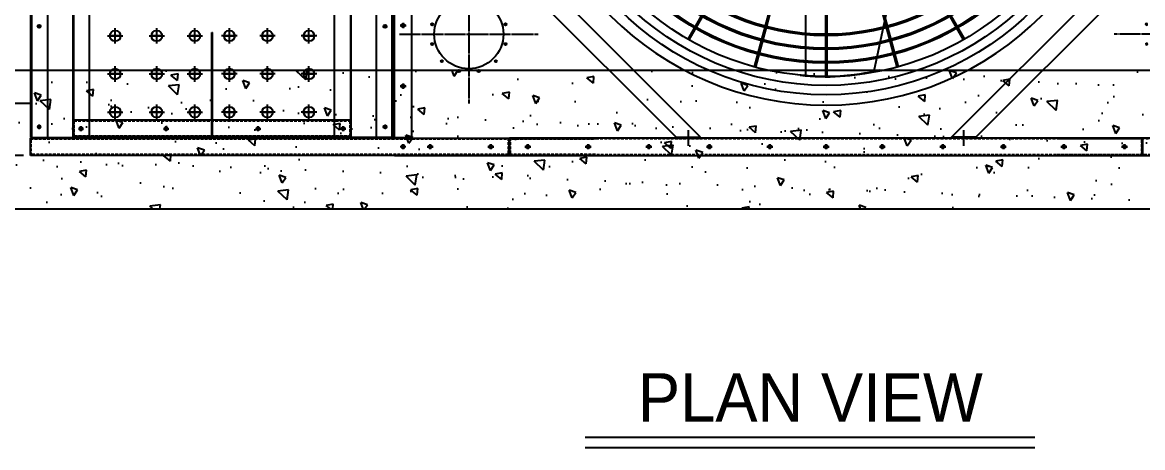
# Model space of a CAD drawing. Header units: millimetres. Extents: x 2760 to 22374, y 2628 to 16497.
# Drawn here: x 6053 to 9291, y 10434 to 11663 of the extents above; entities that cross this region are included whole.
import ezdxf
from ezdxf.enums import TextEntityAlignment as Align

# ---------------------------------------------------------------- set-up
doc = ezdxf.new("R2010")
doc.units = ezdxf.units.MM
doc.linetypes.add('CENTER', pattern=[65, 60, -2, 1, -2])
doc.linetypes.add('HIDDEN', pattern=[3, 2, -1])
doc.layers.get('DEFPOINTS').update_dxf_attribs({"color": 140})
for name, color, linetype in [('2.위생-급수', 5, 'Continuous'), ('CENTER', 1, 'CENTER'), ('LINE', 7, 'Continuous'), ('냉각탑_text', 3, 'Continuous'), ('숨은선', 5, 'HIDDEN')]:
    doc.layers.add(name, color=color, linetype=linetype)
doc.styles.get("Standard").update_dxf_attribs({"font": 'arial.ttf'})
doc.styles.add('돋움', font='Dotum.ttf', dxfattribs={"width": 0.8})
doc.dimstyles.new('1.40', dxfattribs={"dimscale": 40, "dimtxt": 1, "dimasz": 1, "dimexe": 0.5, "dimexo": 0.5, "dimgap": 0.5, "dimtad": 1, "dimdec": 1, "dimzin": 9, "dimdsep": 46, "dimtxsty": 'Standard', "dimcen": 0, "dimclrd": 2, "dimclre": 2, "dimclrt": 3, "dimadec": 0, "dimazin": 0, "dimtfac": 1, "dimtdec": 1, "dimtmove": 1, "dimatfit": 3, "dimfxl": 1, "dimtolj": 1, "dimtzin": 0, "dimlwd": -1, "dimlwe": -1, "dimarcsym": 0})

# ---------------------------------------------------------------- blocks, each defined once
blk = doc.blocks.new('A$C79BC46FD')
blk.add_circle((8.6, 7.5), 4.5)
blk.add_circle((8.6, 7.5), 4.5)
blk.add_circle((8.6, 7.5), 4.5)
blk.add_circle((8.6, 7.5), 4.5)
at = {"layer": 'CENTER'}
for p, q in [((17, 7.5), (0, 7.5)), ((8.6, 0), (8.6, 15)), ((8.6, 0), (8.6, 15)), ((8.6, 0), (8.6, 15)), ((8.6, 0), (8.6, 15))]:
    blk.add_line(p, q, dxfattribs=at)
blk = doc.blocks.new('*U114')
blk.add_circle((0, 0), 2)
blk.add_circle((0, 0), 2)
blk.add_circle((0, 0), 2)
blk.add_circle((0, 0), 2)
at = {"layer": 'CENTER'}
for p, q in [((3.8, 0), (-3.8, 0)), ((0, 3.3), (0, -3.3)), ((0, 3.3), (0, -3.3)), ((0, 3.3), (0, -3.3)), ((0, 3.3), (0, -3.3))]:
    blk.add_line(p, q, dxfattribs=at)
blk = doc.blocks.new('*U116')
at = {"color": 0, "linetype": 'ByBlock', "lineweight": -2, "transparency": 16777216}
for p, rotation in [((336522.1, 109233.2), 299.9999999999999), ((336577.1, 109247.9), 269.9999999999999), ((336632.1, 109233.2), 239.9999999999999), ((336481.8, 109192.9), 329.9999999999999), ((336672.4, 109192.9), 209.9999999999999), ((336687.1, 109137.9), 180), ((336481.8, 109082.9), 29.99999999999998), ((336672.4, 109082.9), 150), ((336522.1, 109042.6), 59.99999999999996), ((336632.1, 109042.6), 119.9999999999999), ((336577.1, 109027.8), 89.99999999999997)]:
    blk.add_blockref('*U114', p, dxfattribs=dict(at, rotation=rotation))
blk.add_blockref('*U114', (336467.1, 109137.9), dxfattribs=at)
blk = doc.blocks.new('*D122')
at = {"color": 2, "transparency": 16777216}
for p, q in [((6056.1, 13328.6), (5403.2, 13328.6)), ((5423.2, 13288.6), (5423.2, 11318.6)), ((6056.1, 11278.6), (5403.2, 11278.6))]:
    blk.add_line(p, q, dxfattribs=at)
for points in [[(5416.6, 13288.6), (5429.9, 13288.6), (5423.2, 13328.6)], [(5416.6, 11318.6), (5429.9, 11318.6), (5423.2, 11278.6)]]:
    blk.add_solid(points, dxfattribs=at)
at = {"layer": 'DEFPOINTS', "color": 0, "transparency": 16777216}
for p in [(6076.1, 13328.6), (5423.2, 11278.6), (6076.1, 11278.6)]:
    blk.add_point(p, dxfattribs=at)
at = {"color": 3, "transparency": 16777216, "insert": (5301.1, 12303.6), "char_height": 200, "attachment_point": 5, "rotation": 90}
blk.add_mtext('\\A1;2050', dxfattribs=at)
blk = doc.blocks.new('_DotSmall')
at = {"color": 0, "linetype": 'ByBlock', "const_width": 0.5}
blk.add_lwpolyline([(-0.0625, 0, 1), (0.0625, 0, 1)], format="xyb", close=True, dxfattribs=at)

msp = doc.modelspace()

# ---------------------------------------------------------------- hatches: boundary and pattern name
h = msp.add_hatch()
h.set_pattern_fill('AR-CONC', color=8, scale=1.28, angle=90)
h.set_pattern_definition([(140, (-15019.24, 13031.05), (20.402, 233.1964), [24.384, -268.224]), (85, (-15019.24, 13031.05), (-244.5528, -45.1116), [19.5072, -214.58]), (190.4514, (-15017.54, 13050.48), (-224.1507, 188.0848), [20.7232, -227.9555]), (136.1842, (-15084.26, 13031.05), (53.8142, 346.9812), [36.576, -402.336]), (186.6356, (-15079.78, 13059.96), (-316.7054, 303.8773), [31.085, -341.9336]), (81.1842, (-15084.26, 13031.05), (-316.7054, 303.8773), [29.2608, -321.8685]), (111, (-15068, 13063.56), (130.8995, 194.0664), [24.384, -268.224]), (56, (-15068, 13063.56), (-235.7606, 79.1066), [19.5072, -214.5792]), (161.4514, (-15057.1, 13079.73), (-104.8611, 273.173), [20.7232, -227.9551]), (127.5, (-15019.24, 13031.05), (-108.23045, 3.9534), [0, -211.97824, 0, -217.8304, 0, -215.392]), (97.5, (-15019.24, 13031.05), (-128.23114, 85.52917), [0, -124.19584, 0, -207.10144, 0, -82.0928]), (57.5, (-15019.24, 12958.545), (7.3328, 173.55596), [0, -81.28, 0, -253.5936, 0, -336.4992]), (47.5, (-15019.24, 12926.03), (-32.5459, 189.60535), [0, -105.664, 0, -168.4122, 0, -238.9632])])
h.paths.add_polyline_path([(10926.136, 11523.608), (5826.136, 11523.608), (5826.136, 11123.608), (10926.136, 11123.608)])

# ---------------------------------------------------------------- linework, layer by layer
at = {"color": 7}
for p, q in [((6076.145, 13276.608), (6076.145, 11330.608)), ((6126.145, 11330.608), (6126.145, 13276.608)), ((6201.145, 11333.608), (6201.145, 13273.608)), ((7001.145, 13273.608), (7001.145, 11333.608)), ((7076.145, 11330.608), (7076.145, 13276.608)), ((7126.145, 13276.608), (7126.145, 11330.608)), ((7178.145, 11330.608), (7178.145, 13276.608)), ((8013.5, 11330.668), (7180.145, 12164.024)), ((8738.79, 11330.668), (9572.145, 12164.024)), ((7942.79, 11330.668), (7180.145, 12093.313)), ((8809.5, 11330.668), (9572.145, 12093.313)), ((7128.145, 11330.608), (7128.145, 12027.608)), ((6600.145, 11333.608), (6600.145, 11633.608)), ((6600.145, 11633.608), (6602.145, 11633.608)), ((6602.145, 11333.608), (6602.145, 11633.608)), ((6076.145, 11330.608), (6126.145, 11330.608)), ((6076.145, 11328.608), (7709.145, 11328.608)), ((6076.145, 11278.608), (6076.145, 11328.608)), ((6201.145, 11333.608), (7001.145, 11333.608)), ((7126.145, 11330.608), (7076.145, 11330.608)), ((7128.145, 11330.608), (7178.145, 11330.608)), ((7128.145, 11330.608), (7178.145, 11330.608)), ((7459.145, 11328.608), (7459.145, 11278.608)), ((7459.145, 11328.608), (7459.145, 11278.608)), ((7461.145, 11328.608), (7461.145, 11278.608)), ((9291.145, 11328.608), (7461.145, 11328.608)), ((7461.145, 11328.608), (7461.145, 11278.608)), ((7461.145, 11328.608), (7461.145, 11278.608)), ((9291.145, 11328.608), (7461.145, 11328.608)), ((7461.145, 11328.608), (7461.145, 11278.608)), ((7942.79, 11330.668), (8013.5, 11330.668)), ((7942.79, 11330.668), (7942.79, 11328.668)), ((7942.79, 11328.668), (8013.5, 11328.668)), ((8013.5, 11330.668), (8013.5, 11328.668)), ((8809.5, 11330.668), (8738.79, 11330.668)), ((8738.79, 11330.668), (8738.79, 11328.668)), ((8809.5, 11328.668), (8738.79, 11328.668)), ((8809.5, 11330.668), (8809.5, 11328.668)), ((10676.145, 11328.608), (9043.145, 11328.608)), ((9291.145, 11278.608), (9291.145, 11328.608)), ((9291.145, 11278.608), (9291.145, 11328.608)), ((9291.145, 11328.608), (9291.145, 11278.608)), ((9291.145, 11328.608), (9291.145, 11278.608)), ((9291.145, 11328.608), (9291.145, 11278.608)), ((9291.145, 11328.608), (9291.145, 11278.608)), ((7709.145, 11278.608), (6076.145, 11278.608)), ((7128.145, 11278.608), (9624.145, 11278.608)), ((7461.145, 11278.608), (9291.145, 11278.608)), ((7461.145, 11278.608), (9291.145, 11278.608)), ((9043.145, 11278.608), (10676.145, 11278.608))]:
    msp.add_line(p, q, dxfattribs=at)
for p, q in [((6080.145, 11330.608), (6080.145, 13276.608)), ((6199.145, 11330.608), (6199.145, 13276.608)), ((6247.145, 11330.608), (6247.145, 13276.608)), ((6955.145, 11330.608), (6955.145, 13276.608)), ((7003.145, 11330.608), (7003.145, 13276.608)), ((7122.145, 11330.608), (7122.145, 13276.608)), ((6199.145, 11330.608), (6199.145, 11380.608)), ((7003.145, 11380.608), (6199.145, 11380.608)), ((7003.145, 11330.608), (7003.145, 11380.608)), ((6080.145, 11330.608), (6247.145, 11330.608)), ((7003.145, 11330.608), (6199.145, 11330.608)), ((7122.145, 11330.608), (6955.145, 11330.608))]:
    msp.add_line(p, q)
at = {"color": 3}
for p, q in [((8353.526, 12268.415), (7975.991, 11614.505)), ((8356.976, 12266.423), (7979.441, 11612.513)), ((8363.405, 12263.76), (8167.979, 11534.418)), ((8367.254, 12262.729), (8171.827, 11533.386)), ((8374.153, 12261.821), (8374.153, 11506.75)), ((8378.137, 12261.821), (8378.137, 11506.75)), ((8385.036, 12262.729), (8580.463, 11533.386)), ((8388.885, 12263.76), (8584.312, 11534.418)), ((8395.314, 12266.423), (8772.849, 11612.513)), ((8398.764, 12268.415), (8776.3, 11614.505))]:
    msp.add_line(p, q, dxfattribs=at)
at = {"color": 1}
for p, q in [((7679.235, 10464.33), (8979.235, 10464.33)), ((7679.235, 10434.33), (8979.235, 10434.33))]:
    msp.add_line(p, q, dxfattribs=at)
at = {"color": 8}
msp.add_lwpolyline([(5826.136, 11523.608), (5826.136, 11123.608), (10926.136, 11123.608), (10926.136, 11523.608)], close=True, dxfattribs=at)
at = {"color": 3}
for radius in [850, 849.985, 823.016, 796.861]:
    msp.add_circle((8376.145, 12303.608), radius, dxfattribs=at)
at = {"color": 3, "ltscale": 5}
for radius in [759.01, 755.026, 719.167, 715.183, 679.324, 675.34]:
    msp.add_circle((8376.145, 12303.608), radius, dxfattribs=at)
at = {"color": 7}
msp.add_circle((7343.359, 11628.608), 100, dxfattribs=at)
for centre, radius in [((7153.145, 11653.608), 4.5), ((7153.145, 11653.608), 4.5), ((7153.145, 11653.608), 4.5), ((7153.145, 11653.608), 4.5), ((7237.107, 11657.079), 3), ((7449.61, 11657.079), 3), ((6101.145, 11651.108), 4.5), ((6101.145, 11651.108), 3), ((6321.145, 11623.608), 15.5), ((6441.145, 11623.608), 15.5), ((6551.145, 11623.608), 15.5), ((6651.145, 11623.608), 15.5), ((6761.145, 11623.608), 15.5), ((6881.145, 11623.608), 15.5), ((7101.145, 11651.108), 4.5), ((7101.145, 11651.108), 4.5), ((7101.145, 11651.108), 3), ((7101.145, 11651.108), 3), ((7237.107, 11600.138), 3), ((7449.61, 11600.138), 3), ((6321.145, 11513.608), 15.5), ((6441.145, 11513.608), 15.5), ((6551.145, 11513.608), 15.5), ((6651.145, 11513.608), 15.5), ((6761.145, 11513.608), 15.5), ((6881.145, 11513.608), 15.5), ((7265.577, 11550.827), 3), ((7421.14, 11550.827), 3), ((7314.888, 11522.357), 3), ((7371.829, 11522.357), 3), ((7153.145, 11478.608), 4.5), ((7153.145, 11478.608), 4.5), ((7153.145, 11478.608), 4.5), ((7153.145, 11478.608), 4.5), ((6321.145, 11403.608), 15.5), ((6441.145, 11403.608), 15.5), ((6551.145, 11403.608), 15.5), ((6651.145, 11403.608), 15.5), ((6761.145, 11403.608), 15.5), ((6881.145, 11403.608), 15.5), ((6101.145, 11361.108), 4.5), ((6101.145, 11361.108), 3), ((6222.145, 11355.608), 4.5), ((6222.145, 11355.608), 4.5), ((6222.145, 11355.608), 3), ((6468.145, 11355.608), 4.5), ((6468.145, 11355.608), 3), ((6734.145, 11355.608), 4.5), ((6734.145, 11355.608), 3), ((6980.145, 11355.608), 4.5), ((6980.145, 11355.608), 4.5), ((6980.145, 11355.608), 3), ((7101.145, 11361.108), 4.5), ((7101.145, 11361.108), 4.5), ((7101.145, 11361.108), 3), ((7101.145, 11361.108), 3), ((7153.145, 11303.608), 3), ((7153.145, 11303.608), 3), ((7153.145, 11303.608), 3), ((7153.145, 11303.608), 3), ((7153.145, 11303.608), 3), ((7153.145, 11303.608), 3), ((7153.145, 11303.608), 3), ((7153.145, 11303.608), 3), ((7231.645, 11303.608), 4.5), ((7231.645, 11303.608), 3), ((7231.645, 11303.608), 3), ((7231.645, 11303.608), 3), ((7231.645, 11303.608), 3), ((7231.645, 11303.608), 3), ((7231.645, 11303.608), 3), ((7231.645, 11303.608), 3), ((7231.645, 11303.608), 3), ((7406.645, 11303.608), 4.5), ((7406.645, 11303.608), 3), ((7406.645, 11303.608), 3), ((7406.645, 11303.608), 3), ((7406.645, 11303.608), 3), ((7406.645, 11303.608), 3), ((7406.645, 11303.608), 3), ((7406.645, 11303.608), 3), ((7406.645, 11303.608), 3), ((7513.645, 11303.608), 4.5), ((7513.645, 11303.608), 3), ((7513.645, 11303.608), 3), ((7513.645, 11303.608), 3), ((7513.645, 11303.608), 3), ((7513.645, 11303.608), 3), ((7513.645, 11303.608), 3), ((7513.645, 11303.608), 3), ((7513.645, 11303.608), 3), ((7688.645, 11303.608), 4.5), ((7688.645, 11303.608), 3), ((7688.645, 11303.608), 3), ((7688.645, 11303.608), 3), ((7688.645, 11303.608), 3), ((7688.645, 11303.608), 3), ((7688.645, 11303.608), 3), ((7688.645, 11303.608), 3), ((7688.645, 11303.608), 3), ((7863.645, 11303.608), 4.5), ((7863.645, 11303.608), 3), ((7863.645, 11303.608), 3), ((7863.645, 11303.608), 3), ((7863.645, 11303.608), 3), ((7863.645, 11303.608), 3), ((7863.645, 11303.608), 3), ((7863.645, 11303.608), 3), ((7863.645, 11303.608), 3), ((8038.645, 11303.608), 4.5), ((8038.645, 11303.608), 3), ((8038.645, 11303.608), 3), ((8038.645, 11303.608), 3), ((8038.645, 11303.608), 3), ((8038.645, 11303.608), 3), ((8038.645, 11303.608), 3), ((8038.645, 11303.608), 3), ((8038.645, 11303.608), 3), ((8213.645, 11303.608), 4.5), ((8213.645, 11303.608), 3), ((8213.645, 11303.608), 3), ((8213.645, 11303.608), 3), ((8213.645, 11303.608), 3), ((8213.645, 11303.608), 3), ((8213.645, 11303.608), 3), ((8213.645, 11303.608), 3), ((8213.645, 11303.608), 3), ((8376.145, 11303.608), 4.5), ((8376.145, 11303.608), 3), ((8376.145, 11303.608), 3), ((8376.145, 11303.608), 3), ((8376.145, 11303.608), 3), ((8376.145, 11303.608), 3), ((8376.145, 11303.608), 3), ((8376.145, 11303.608), 3), ((8376.145, 11303.608), 3), ((8538.645, 11303.608), 4.5), ((8538.645, 11303.608), 3), ((8538.645, 11303.608), 3), ((8538.645, 11303.608), 3), ((8538.645, 11303.608), 3), ((8538.645, 11303.608), 3), ((8538.645, 11303.608), 3), ((8538.645, 11303.608), 3), ((8538.645, 11303.608), 3), ((8713.645, 11303.608), 4.5), ((8713.645, 11303.608), 3), ((8713.645, 11303.608), 3), ((8713.645, 11303.608), 3), ((8713.645, 11303.608), 3), ((8713.645, 11303.608), 3), ((8713.645, 11303.608), 3), ((8713.645, 11303.608), 3), ((8713.645, 11303.608), 3), ((8888.645, 11303.608), 4.5), ((8888.645, 11303.608), 3), ((8888.645, 11303.608), 3), ((8888.645, 11303.608), 3), ((8888.645, 11303.608), 3), ((8888.645, 11303.608), 3), ((8888.645, 11303.608), 3), ((8888.645, 11303.608), 3), ((8888.645, 11303.608), 3), ((9063.645, 11303.608), 4.5), ((9063.645, 11303.608), 3), ((9063.645, 11303.608), 3), ((9063.645, 11303.608), 3), ((9063.645, 11303.608), 3), ((9063.645, 11303.608), 3), ((9063.645, 11303.608), 3), ((9063.645, 11303.608), 3), ((9063.645, 11303.608), 3), ((9238.645, 11303.608), 4.5), ((9238.645, 11303.608), 3), ((9238.645, 11303.608), 3), ((9238.645, 11303.608), 3), ((9238.645, 11303.608), 3), ((9238.645, 11303.608), 3), ((9238.645, 11303.608), 3), ((9238.645, 11303.608), 3), ((9238.645, 11303.608), 3)]:
    msp.add_circle(centre, radius)
msp.add_arc((8376.145, 12303.608), 880, 180.061608, 359.938392, dxfattribs=at)
at = {"layer": '2.위생-급수', "color": 4}
msp.add_lwpolyline([(6076.145, 11428.608), (5776.145, 11428.608), (5776.145, 13178.608), (6076.145, 13178.608)], close=True, dxfattribs=at)
at = {"layer": 'CENTER'}
for p, q in [((7343.359, 11828.608), (7343.359, 11428.608)), ((7153.145, 11661.108), (7153.145, 11646.108)), ((7153.145, 11661.108), (7153.145, 11646.108)), ((7153.145, 11661.108), (7153.145, 11646.108)), ((7153.145, 11661.108), (7153.145, 11646.108)), ((7237.969, 11660.298), (7236.244, 11653.859)), ((7237.969, 11660.298), (7236.244, 11653.859)), ((7237.969, 11660.298), (7236.244, 11653.859)), ((7237.969, 11660.298), (7236.244, 11653.859)), ((7450.473, 11653.859), (7448.748, 11660.298)), ((7450.473, 11653.859), (7448.748, 11660.298)), ((7450.473, 11653.859), (7448.748, 11660.298)), ((7450.473, 11653.859), (7448.748, 11660.298)), ((6095.528, 11651.108), (6106.89, 11651.108)), ((6095.528, 11651.108), (6106.89, 11651.108)), ((6101.145, 11656.108), (6101.145, 11646.108)), ((6101.145, 11656.108), (6101.145, 11646.108)), ((6101.145, 11656.108), (6101.145, 11646.108)), ((6101.145, 11656.108), (6101.145, 11646.108)), ((6101.145, 11656.108), (6101.145, 11646.108)), ((6101.145, 11656.108), (6101.145, 11646.108)), ((6101.145, 11656.108), (6101.145, 11646.108)), ((6101.145, 11656.108), (6101.145, 11646.108)), ((6321.145, 11601.279), (6321.145, 11645.938)), ((6321.145, 11606.432), (6321.145, 11640.785)), ((6441.145, 11601.279), (6441.145, 11645.938)), ((6441.145, 11606.432), (6441.145, 11640.785)), ((6551.145, 11601.279), (6551.145, 11645.938)), ((6551.145, 11606.432), (6551.145, 11640.785)), ((6651.145, 11601.279), (6651.145, 11645.938)), ((6651.145, 11606.432), (6651.145, 11640.785)), ((6761.145, 11601.279), (6761.145, 11645.938)), ((6761.145, 11606.432), (6761.145, 11640.785)), ((6881.145, 11601.279), (6881.145, 11645.938)), ((6881.145, 11606.432), (6881.145, 11640.785)), ((7106.763, 11651.108), (7095.401, 11651.108)), ((7106.763, 11651.108), (7095.401, 11651.108)), ((7095.528, 11651.108), (7106.89, 11651.108)), ((7095.528, 11651.108), (7106.89, 11651.108)), ((7101.145, 11656.108), (7101.145, 11646.108)), ((7101.145, 11656.108), (7101.145, 11646.108)), ((7101.145, 11656.108), (7101.145, 11646.108)), ((7101.145, 11656.108), (7101.145, 11646.108)), ((7101.145, 11656.108), (7101.145, 11646.108)), ((7101.145, 11656.108), (7101.145, 11646.108)), ((7101.145, 11656.108), (7101.145, 11646.108)), ((7101.145, 11656.108), (7101.145, 11646.108)), ((7101.145, 11656.108), (7101.145, 11646.108)), ((7101.145, 11656.108), (7101.145, 11646.108)), ((7101.145, 11656.108), (7101.145, 11646.108)), ((7101.145, 11656.108), (7101.145, 11646.108)), ((7101.145, 11656.108), (7101.145, 11646.108)), ((7101.145, 11656.108), (7101.145, 11646.108)), ((7101.145, 11656.108), (7101.145, 11646.108)), ((7101.145, 11656.108), (7101.145, 11646.108)), ((7143.359, 11628.608), (7543.359, 11628.608)), ((7144.719, 11653.608), (7161.762, 11653.608)), ((7240.724, 11656.109), (7233.408, 11658.07)), ((7445.993, 11656.109), (7453.309, 11658.07)), ((9608.932, 11628.608), (9208.932, 11628.608)), ((6298.816, 11623.608), (6343.474, 11623.608)), ((6338.321, 11623.608), (6303.969, 11623.608)), ((6303.969, 11623.608), (6338.321, 11623.608)), ((6338.321, 11623.608), (6303.969, 11623.608)), ((6418.816, 11623.608), (6463.474, 11623.608)), ((6458.321, 11623.608), (6423.969, 11623.608)), ((6423.969, 11623.608), (6458.321, 11623.608)), ((6458.321, 11623.608), (6423.969, 11623.608)), ((6528.816, 11623.608), (6573.474, 11623.608)), ((6568.321, 11623.608), (6533.969, 11623.608)), ((6533.969, 11623.608), (6568.321, 11623.608)), ((6568.321, 11623.608), (6533.969, 11623.608)), ((6673.474, 11623.608), (6628.816, 11623.608)), ((6633.969, 11623.608), (6668.321, 11623.608)), ((6668.321, 11623.608), (6633.969, 11623.608)), ((6633.969, 11623.608), (6668.321, 11623.608)), ((6783.474, 11623.608), (6738.816, 11623.608)), ((6743.969, 11623.608), (6778.321, 11623.608)), ((6778.321, 11623.608), (6743.969, 11623.608)), ((6743.969, 11623.608), (6778.321, 11623.608)), ((6903.474, 11623.608), (6858.816, 11623.608)), ((6863.969, 11623.608), (6898.321, 11623.608)), ((6898.321, 11623.608), (6863.969, 11623.608)), ((6863.969, 11623.608), (6898.321, 11623.608)), ((7240.724, 11601.108), (7233.408, 11599.147)), ((7236.244, 11603.358), (7237.969, 11596.919)), ((7236.244, 11603.358), (7237.969, 11596.919)), ((7236.244, 11603.358), (7237.969, 11596.919)), ((7236.244, 11603.358), (7237.969, 11596.919)), ((7445.993, 11601.108), (7453.309, 11599.147)), ((7448.748, 11596.919), (7450.473, 11603.358)), ((7448.748, 11596.919), (7450.473, 11603.358)), ((7448.748, 11596.919), (7450.473, 11603.358)), ((7448.748, 11596.919), (7450.473, 11603.358)), ((6321.145, 11491.279), (6321.145, 11535.938)), ((6321.145, 11496.432), (6321.145, 11530.785)), ((6441.145, 11491.279), (6441.145, 11535.938)), ((6441.145, 11496.432), (6441.145, 11530.785)), ((6551.145, 11491.279), (6551.145, 11535.938)), ((6551.145, 11496.432), (6551.145, 11530.785)), ((6651.145, 11491.279), (6651.145, 11535.938)), ((6651.145, 11496.432), (6651.145, 11530.785)), ((6761.145, 11491.279), (6761.145, 11535.938)), ((6761.145, 11496.432), (6761.145, 11530.785)), ((6881.145, 11491.279), (6881.145, 11535.938)), ((6881.145, 11496.432), (6881.145, 11530.785)), ((7268.225, 11553.475), (7262.869, 11548.119)), ((7263.22, 11553.184), (7267.934, 11548.47)), ((7263.22, 11553.184), (7267.934, 11548.47)), ((7263.22, 11553.184), (7267.934, 11548.47)), ((7263.22, 11553.184), (7267.934, 11548.47)), ((7418.492, 11553.475), (7423.848, 11548.119)), ((7418.783, 11548.47), (7423.497, 11553.184)), ((7418.783, 11548.47), (7423.497, 11553.184)), ((7418.783, 11548.47), (7423.497, 11553.184)), ((7418.783, 11548.47), (7423.497, 11553.184)), ((6298.816, 11513.608), (6343.474, 11513.608)), ((6338.321, 11513.608), (6303.969, 11513.608)), ((6303.969, 11513.608), (6338.321, 11513.608)), ((6338.321, 11513.608), (6303.969, 11513.608)), ((6418.816, 11513.608), (6463.474, 11513.608)), ((6458.321, 11513.608), (6423.969, 11513.608)), ((6423.969, 11513.608), (6458.321, 11513.608)), ((6458.321, 11513.608), (6423.969, 11513.608)), ((6528.816, 11513.608), (6573.474, 11513.608)), ((6568.321, 11513.608), (6533.969, 11513.608)), ((6533.969, 11513.608), (6568.321, 11513.608)), ((6568.321, 11513.608), (6533.969, 11513.608)), ((6673.474, 11513.608), (6628.816, 11513.608)), ((6633.969, 11513.608), (6668.321, 11513.608)), ((6668.321, 11513.608), (6633.969, 11513.608)), ((6633.969, 11513.608), (6668.321, 11513.608)), ((6783.474, 11513.608), (6738.816, 11513.608)), ((6743.969, 11513.608), (6778.321, 11513.608)), ((6778.321, 11513.608), (6743.969, 11513.608)), ((6743.969, 11513.608), (6778.321, 11513.608)), ((6903.474, 11513.608), (6858.816, 11513.608)), ((6863.969, 11513.608), (6898.321, 11513.608)), ((6898.321, 11513.608), (6863.969, 11513.608)), ((6863.969, 11513.608), (6898.321, 11513.608)), ((7311.669, 11523.219), (7318.108, 11521.494)), ((7311.669, 11523.219), (7318.108, 11521.494)), ((7311.669, 11523.219), (7318.108, 11521.494)), ((7311.669, 11523.219), (7318.108, 11521.494)), ((7315.858, 11525.974), (7313.897, 11518.658)), ((7368.609, 11521.494), (7375.048, 11523.219)), ((7368.609, 11521.494), (7375.048, 11523.219)), ((7368.609, 11521.494), (7375.048, 11523.219)), ((7368.609, 11521.494), (7375.048, 11523.219)), ((7370.859, 11525.974), (7372.82, 11518.658)), ((7144.719, 11478.608), (7161.762, 11478.608)), ((7153.145, 11486.108), (7153.145, 11471.108)), ((7153.145, 11486.108), (7153.145, 11471.108)), ((7153.145, 11486.108), (7153.145, 11471.108)), ((7153.145, 11486.108), (7153.145, 11471.108)), ((6298.816, 11403.608), (6343.474, 11403.608)), ((6338.321, 11403.608), (6303.969, 11403.608)), ((6303.969, 11403.608), (6338.321, 11403.608)), ((6338.321, 11403.608), (6303.969, 11403.608)), ((6321.145, 11381.279), (6321.145, 11425.938)), ((6321.145, 11386.432), (6321.145, 11420.785)), ((6418.816, 11403.608), (6463.474, 11403.608)), ((6458.321, 11403.608), (6423.969, 11403.608)), ((6423.969, 11403.608), (6458.321, 11403.608)), ((6458.321, 11403.608), (6423.969, 11403.608)), ((6441.145, 11381.279), (6441.145, 11425.938)), ((6441.145, 11386.432), (6441.145, 11420.785)), ((6528.816, 11403.608), (6573.474, 11403.608)), ((6568.321, 11403.608), (6533.969, 11403.608)), ((6533.969, 11403.608), (6568.321, 11403.608)), ((6568.321, 11403.608), (6533.969, 11403.608)), ((6551.145, 11381.279), (6551.145, 11425.938)), ((6551.145, 11386.432), (6551.145, 11420.785)), ((6673.474, 11403.608), (6628.816, 11403.608)), ((6633.969, 11403.608), (6668.321, 11403.608)), ((6668.321, 11403.608), (6633.969, 11403.608)), ((6633.969, 11403.608), (6668.321, 11403.608)), ((6651.145, 11381.279), (6651.145, 11425.938)), ((6651.145, 11386.432), (6651.145, 11420.785)), ((6783.474, 11403.608), (6738.816, 11403.608)), ((6743.969, 11403.608), (6778.321, 11403.608)), ((6778.321, 11403.608), (6743.969, 11403.608)), ((6743.969, 11403.608), (6778.321, 11403.608)), ((6761.145, 11381.279), (6761.145, 11425.938)), ((6761.145, 11386.432), (6761.145, 11420.785)), ((6903.474, 11403.608), (6858.816, 11403.608)), ((6863.969, 11403.608), (6898.321, 11403.608)), ((6898.321, 11403.608), (6863.969, 11403.608)), ((6863.969, 11403.608), (6898.321, 11403.608)), ((6881.145, 11381.279), (6881.145, 11425.938)), ((6881.145, 11386.432), (6881.145, 11420.785)), ((6095.528, 11361.108), (6106.89, 11361.108)), ((6095.528, 11361.108), (6106.89, 11361.108)), ((6101.145, 11366.108), (6101.145, 11356.108)), ((6101.145, 11366.108), (6101.145, 11356.108)), ((6101.145, 11366.108), (6101.145, 11356.108)), ((6101.145, 11366.108), (6101.145, 11356.108)), ((6101.145, 11366.108), (6101.145, 11356.108)), ((6101.145, 11366.108), (6101.145, 11356.108)), ((6101.145, 11366.108), (6101.145, 11356.108)), ((6101.145, 11366.108), (6101.145, 11356.108)), ((6202.974, 11355.608), (6195.316, 11355.608)), ((6229.645, 11355.608), (6214.645, 11355.608)), ((6214.645, 11355.608), (6229.645, 11355.608)), ((6214.645, 11355.608), (6229.645, 11355.608)), ((6222.145, 11363.108), (6222.145, 11348.108)), ((6222.145, 11348.108), (6222.145, 11363.108)), ((6222.145, 11348.108), (6222.145, 11363.108)), ((6222.145, 11349.883), (6222.145, 11361.334)), ((6222.145, 11361.334), (6222.145, 11349.883)), ((6222.145, 11361.334), (6222.145, 11349.883)), ((6222.145, 11349.883), (6222.145, 11361.334)), ((6222.145, 11361.334), (6222.145, 11349.883)), ((6222.145, 11349.883), (6222.145, 11361.334)), ((6460.645, 11355.608), (6475.645, 11355.608)), ((6460.645, 11355.608), (6475.645, 11355.608)), ((6468.145, 11348.108), (6468.145, 11363.108)), ((6468.145, 11348.108), (6468.145, 11363.108)), ((6468.145, 11361.334), (6468.145, 11349.883)), ((6468.145, 11349.883), (6468.145, 11361.334)), ((6468.145, 11361.334), (6468.145, 11349.883)), ((6468.145, 11349.883), (6468.145, 11361.334)), ((6726.645, 11355.608), (6741.645, 11355.608)), ((6726.645, 11355.608), (6741.645, 11355.608)), ((6734.145, 11348.108), (6734.145, 11363.108)), ((6734.145, 11348.108), (6734.145, 11363.108)), ((6734.145, 11361.334), (6734.145, 11349.883)), ((6734.145, 11349.883), (6734.145, 11361.334)), ((6734.145, 11361.334), (6734.145, 11349.883)), ((6734.145, 11349.883), (6734.145, 11361.334)), ((6972.645, 11355.608), (6987.645, 11355.608)), ((6987.645, 11355.608), (6972.645, 11355.608)), ((6972.645, 11355.608), (6987.645, 11355.608)), ((6980.145, 11363.108), (6980.145, 11348.108)), ((6980.145, 11348.108), (6980.145, 11363.108)), ((6980.145, 11348.108), (6980.145, 11363.108)), ((6980.145, 11349.883), (6980.145, 11361.334)), ((6980.145, 11361.334), (6980.145, 11349.883)), ((6980.145, 11361.334), (6980.145, 11349.883)), ((6980.145, 11349.883), (6980.145, 11361.334)), ((6980.145, 11361.334), (6980.145, 11349.883)), ((6980.145, 11349.883), (6980.145, 11361.334)), ((6999.316, 11355.608), (7006.974, 11355.608)), ((7106.763, 11361.108), (7095.401, 11361.108)), ((7106.763, 11361.108), (7095.401, 11361.108)), ((7095.528, 11361.108), (7106.89, 11361.108)), ((7095.528, 11361.108), (7106.89, 11361.108)), ((7101.145, 11366.108), (7101.145, 11356.108)), ((7101.145, 11366.108), (7101.145, 11356.108)), ((7101.145, 11366.108), (7101.145, 11356.108)), ((7101.145, 11366.108), (7101.145, 11356.108)), ((7101.145, 11366.108), (7101.145, 11356.108)), ((7101.145, 11366.108), (7101.145, 11356.108)), ((7101.145, 11366.108), (7101.145, 11356.108)), ((7101.145, 11366.108), (7101.145, 11356.108)), ((7101.145, 11366.108), (7101.145, 11356.108)), ((7101.145, 11366.108), (7101.145, 11356.108)), ((7101.145, 11366.108), (7101.145, 11356.108)), ((7101.145, 11366.108), (7101.145, 11356.108)), ((7101.145, 11366.108), (7101.145, 11356.108)), ((7101.145, 11366.108), (7101.145, 11356.108)), ((7101.145, 11366.108), (7101.145, 11356.108)), ((7101.145, 11366.108), (7101.145, 11356.108)), ((7978.145, 11305.766), (7978.145, 11351.451)), ((8774.145, 11305.766), (8774.145, 11351.451)), ((7161.667, 11303.608), (7144.624, 11303.608)), ((7161.667, 11303.608), (7144.624, 11303.608)), ((7153.145, 11296.108), (7153.145, 11311.108)), ((7153.145, 11296.108), (7153.145, 11311.108)), ((7153.145, 11296.108), (7153.145, 11311.108)), ((7153.145, 11296.108), (7153.145, 11311.108)), ((7153.145, 11296.108), (7153.145, 11311.108)), ((7153.145, 11296.108), (7153.145, 11311.108)), ((7153.145, 11296.108), (7153.145, 11311.108)), ((7153.145, 11296.108), (7153.145, 11311.108)), ((7240.167, 11303.608), (7223.124, 11303.608)), ((7240.167, 11303.608), (7223.124, 11303.608)), ((7240.167, 11303.608), (7223.124, 11303.608)), ((7223.124, 11303.608), (7240.167, 11303.608)), ((7231.645, 11296.108), (7231.645, 11311.108)), ((7231.645, 11296.108), (7231.645, 11311.108)), ((7231.645, 11296.108), (7231.645, 11311.108)), ((7231.645, 11296.108), (7231.645, 11311.108)), ((7231.645, 11296.108), (7231.645, 11311.108)), ((7231.645, 11296.108), (7231.645, 11311.108)), ((7231.645, 11296.108), (7231.645, 11311.108)), ((7231.645, 11296.108), (7231.645, 11311.108)), ((7231.645, 11311.108), (7231.645, 11296.108)), ((7231.645, 11311.108), (7231.645, 11296.108)), ((7231.645, 11311.108), (7231.645, 11296.108)), ((7231.645, 11311.108), (7231.645, 11296.108)), ((7231.645, 11311.108), (7231.645, 11296.108)), ((7231.645, 11311.108), (7231.645, 11296.108)), ((7231.645, 11311.108), (7231.645, 11296.108)), ((7231.645, 11311.108), (7231.645, 11296.108)), ((7415.167, 11303.608), (7398.124, 11303.608)), ((7415.167, 11303.608), (7398.124, 11303.608)), ((7415.167, 11303.608), (7398.124, 11303.608)), ((7398.124, 11303.608), (7415.167, 11303.608)), ((7406.645, 11296.108), (7406.645, 11311.108)), ((7406.645, 11296.108), (7406.645, 11311.108)), ((7406.645, 11296.108), (7406.645, 11311.108)), ((7406.645, 11296.108), (7406.645, 11311.108)), ((7406.645, 11296.108), (7406.645, 11311.108)), ((7406.645, 11296.108), (7406.645, 11311.108)), ((7406.645, 11296.108), (7406.645, 11311.108)), ((7406.645, 11296.108), (7406.645, 11311.108)), ((7406.645, 11311.108), (7406.645, 11296.108)), ((7406.645, 11311.108), (7406.645, 11296.108)), ((7406.645, 11311.108), (7406.645, 11296.108)), ((7406.645, 11311.108), (7406.645, 11296.108)), ((7406.645, 11311.108), (7406.645, 11296.108)), ((7406.645, 11311.108), (7406.645, 11296.108)), ((7406.645, 11311.108), (7406.645, 11296.108)), ((7406.645, 11311.108), (7406.645, 11296.108)), ((7522.167, 11303.608), (7505.124, 11303.608)), ((7522.167, 11303.608), (7505.124, 11303.608)), ((7522.167, 11303.608), (7505.124, 11303.608)), ((7505.124, 11303.608), (7522.167, 11303.608)), ((7513.645, 11296.108), (7513.645, 11311.108)), ((7513.645, 11296.108), (7513.645, 11311.108)), ((7513.645, 11296.108), (7513.645, 11311.108)), ((7513.645, 11296.108), (7513.645, 11311.108)), ((7513.645, 11296.108), (7513.645, 11311.108)), ((7513.645, 11296.108), (7513.645, 11311.108)), ((7513.645, 11296.108), (7513.645, 11311.108)), ((7513.645, 11296.108), (7513.645, 11311.108)), ((7513.645, 11311.108), (7513.645, 11296.108)), ((7513.645, 11311.108), (7513.645, 11296.108)), ((7513.645, 11311.108), (7513.645, 11296.108)), ((7513.645, 11311.108), (7513.645, 11296.108)), ((7513.645, 11311.108), (7513.645, 11296.108)), ((7513.645, 11311.108), (7513.645, 11296.108)), ((7513.645, 11311.108), (7513.645, 11296.108)), ((7513.645, 11311.108), (7513.645, 11296.108)), ((7697.167, 11303.608), (7680.124, 11303.608)), ((7697.167, 11303.608), (7680.124, 11303.608)), ((7697.167, 11303.608), (7680.124, 11303.608)), ((7680.124, 11303.608), (7697.167, 11303.608)), ((7688.645, 11296.108), (7688.645, 11311.108)), ((7688.645, 11296.108), (7688.645, 11311.108)), ((7688.645, 11296.108), (7688.645, 11311.108)), ((7688.645, 11296.108), (7688.645, 11311.108)), ((7688.645, 11296.108), (7688.645, 11311.108)), ((7688.645, 11296.108), (7688.645, 11311.108)), ((7688.645, 11296.108), (7688.645, 11311.108)), ((7688.645, 11296.108), (7688.645, 11311.108)), ((7688.645, 11311.108), (7688.645, 11296.108)), ((7688.645, 11311.108), (7688.645, 11296.108)), ((7688.645, 11311.108), (7688.645, 11296.108)), ((7688.645, 11311.108), (7688.645, 11296.108)), ((7688.645, 11311.108), (7688.645, 11296.108)), ((7688.645, 11311.108), (7688.645, 11296.108)), ((7688.645, 11311.108), (7688.645, 11296.108)), ((7688.645, 11311.108), (7688.645, 11296.108)), ((7872.167, 11303.608), (7855.124, 11303.608)), ((7872.167, 11303.608), (7855.124, 11303.608)), ((7872.167, 11303.608), (7855.124, 11303.608)), ((7855.124, 11303.608), (7872.167, 11303.608)), ((7863.645, 11296.108), (7863.645, 11311.108)), ((7863.645, 11296.108), (7863.645, 11311.108)), ((7863.645, 11296.108), (7863.645, 11311.108)), ((7863.645, 11296.108), (7863.645, 11311.108)), ((7863.645, 11296.108), (7863.645, 11311.108)), ((7863.645, 11296.108), (7863.645, 11311.108)), ((7863.645, 11296.108), (7863.645, 11311.108)), ((7863.645, 11296.108), (7863.645, 11311.108)), ((7863.645, 11311.108), (7863.645, 11296.108)), ((7863.645, 11311.108), (7863.645, 11296.108)), ((7863.645, 11311.108), (7863.645, 11296.108)), ((7863.645, 11311.108), (7863.645, 11296.108)), ((7863.645, 11311.108), (7863.645, 11296.108)), ((7863.645, 11311.108), (7863.645, 11296.108)), ((7863.645, 11311.108), (7863.645, 11296.108)), ((7863.645, 11311.108), (7863.645, 11296.108)), ((8047.167, 11303.608), (8030.124, 11303.608)), ((8047.167, 11303.608), (8030.124, 11303.608)), ((8047.167, 11303.608), (8030.124, 11303.608)), ((8030.124, 11303.608), (8047.167, 11303.608)), ((8038.645, 11296.108), (8038.645, 11311.108)), ((8038.645, 11296.108), (8038.645, 11311.108)), ((8038.645, 11296.108), (8038.645, 11311.108)), ((8038.645, 11296.108), (8038.645, 11311.108)), ((8038.645, 11296.108), (8038.645, 11311.108)), ((8038.645, 11296.108), (8038.645, 11311.108)), ((8038.645, 11296.108), (8038.645, 11311.108)), ((8038.645, 11296.108), (8038.645, 11311.108)), ((8038.645, 11311.108), (8038.645, 11296.108)), ((8038.645, 11311.108), (8038.645, 11296.108)), ((8038.645, 11311.108), (8038.645, 11296.108)), ((8038.645, 11311.108), (8038.645, 11296.108)), ((8038.645, 11311.108), (8038.645, 11296.108)), ((8038.645, 11311.108), (8038.645, 11296.108)), ((8038.645, 11311.108), (8038.645, 11296.108)), ((8038.645, 11311.108), (8038.645, 11296.108)), ((8222.167, 11303.608), (8205.124, 11303.608)), ((8222.167, 11303.608), (8205.124, 11303.608)), ((8222.167, 11303.608), (8205.124, 11303.608)), ((8205.124, 11303.608), (8222.167, 11303.608)), ((8213.645, 11296.108), (8213.645, 11311.108)), ((8213.645, 11296.108), (8213.645, 11311.108)), ((8213.645, 11296.108), (8213.645, 11311.108)), ((8213.645, 11296.108), (8213.645, 11311.108)), ((8213.645, 11296.108), (8213.645, 11311.108)), ((8213.645, 11296.108), (8213.645, 11311.108)), ((8213.645, 11296.108), (8213.645, 11311.108)), ((8213.645, 11296.108), (8213.645, 11311.108)), ((8213.645, 11311.108), (8213.645, 11296.108)), ((8213.645, 11311.108), (8213.645, 11296.108)), ((8213.645, 11311.108), (8213.645, 11296.108)), ((8213.645, 11311.108), (8213.645, 11296.108)), ((8213.645, 11311.108), (8213.645, 11296.108)), ((8213.645, 11311.108), (8213.645, 11296.108)), ((8213.645, 11311.108), (8213.645, 11296.108)), ((8213.645, 11311.108), (8213.645, 11296.108)), ((8367.624, 11303.608), (8384.667, 11303.608)), ((8367.624, 11303.608), (8384.667, 11303.608)), ((8367.624, 11303.608), (8384.667, 11303.608)), ((8384.667, 11303.608), (8367.624, 11303.608)), ((8376.145, 11296.108), (8376.145, 11311.108)), ((8376.145, 11296.108), (8376.145, 11311.108)), ((8376.145, 11296.108), (8376.145, 11311.108)), ((8376.145, 11296.108), (8376.145, 11311.108)), ((8376.145, 11296.108), (8376.145, 11311.108)), ((8376.145, 11296.108), (8376.145, 11311.108)), ((8376.145, 11296.108), (8376.145, 11311.108)), ((8376.145, 11296.108), (8376.145, 11311.108)), ((8376.145, 11311.108), (8376.145, 11296.108)), ((8376.145, 11311.108), (8376.145, 11296.108)), ((8376.145, 11311.108), (8376.145, 11296.108)), ((8376.145, 11311.108), (8376.145, 11296.108)), ((8376.145, 11311.108), (8376.145, 11296.108)), ((8376.145, 11311.108), (8376.145, 11296.108)), ((8376.145, 11311.108), (8376.145, 11296.108)), ((8376.145, 11311.108), (8376.145, 11296.108)), ((8530.124, 11303.608), (8547.167, 11303.608)), ((8530.124, 11303.608), (8547.167, 11303.608)), ((8530.124, 11303.608), (8547.167, 11303.608)), ((8547.167, 11303.608), (8530.124, 11303.608)), ((8538.645, 11296.108), (8538.645, 11311.108)), ((8538.645, 11296.108), (8538.645, 11311.108)), ((8538.645, 11296.108), (8538.645, 11311.108)), ((8538.645, 11296.108), (8538.645, 11311.108)), ((8538.645, 11296.108), (8538.645, 11311.108)), ((8538.645, 11296.108), (8538.645, 11311.108)), ((8538.645, 11296.108), (8538.645, 11311.108)), ((8538.645, 11296.108), (8538.645, 11311.108)), ((8538.645, 11311.108), (8538.645, 11296.108)), ((8538.645, 11311.108), (8538.645, 11296.108)), ((8538.645, 11311.108), (8538.645, 11296.108)), ((8538.645, 11311.108), (8538.645, 11296.108)), ((8538.645, 11311.108), (8538.645, 11296.108)), ((8538.645, 11311.108), (8538.645, 11296.108)), ((8538.645, 11311.108), (8538.645, 11296.108)), ((8538.645, 11311.108), (8538.645, 11296.108)), ((8705.124, 11303.608), (8722.167, 11303.608)), ((8705.124, 11303.608), (8722.167, 11303.608)), ((8705.124, 11303.608), (8722.167, 11303.608)), ((8722.167, 11303.608), (8705.124, 11303.608)), ((8713.645, 11296.108), (8713.645, 11311.108)), ((8713.645, 11296.108), (8713.645, 11311.108)), ((8713.645, 11296.108), (8713.645, 11311.108)), ((8713.645, 11296.108), (8713.645, 11311.108)), ((8713.645, 11296.108), (8713.645, 11311.108)), ((8713.645, 11296.108), (8713.645, 11311.108)), ((8713.645, 11296.108), (8713.645, 11311.108)), ((8713.645, 11296.108), (8713.645, 11311.108)), ((8713.645, 11311.108), (8713.645, 11296.108)), ((8713.645, 11311.108), (8713.645, 11296.108)), ((8713.645, 11311.108), (8713.645, 11296.108)), ((8713.645, 11311.108), (8713.645, 11296.108)), ((8713.645, 11311.108), (8713.645, 11296.108)), ((8713.645, 11311.108), (8713.645, 11296.108)), ((8713.645, 11311.108), (8713.645, 11296.108)), ((8713.645, 11311.108), (8713.645, 11296.108)), ((8880.124, 11303.608), (8897.167, 11303.608)), ((8880.124, 11303.608), (8897.167, 11303.608)), ((8880.124, 11303.608), (8897.167, 11303.608)), ((8897.167, 11303.608), (8880.124, 11303.608)), ((8888.645, 11296.108), (8888.645, 11311.108)), ((8888.645, 11296.108), (8888.645, 11311.108)), ((8888.645, 11296.108), (8888.645, 11311.108)), ((8888.645, 11296.108), (8888.645, 11311.108)), ((8888.645, 11296.108), (8888.645, 11311.108)), ((8888.645, 11296.108), (8888.645, 11311.108)), ((8888.645, 11296.108), (8888.645, 11311.108)), ((8888.645, 11296.108), (8888.645, 11311.108)), ((8888.645, 11311.108), (8888.645, 11296.108)), ((8888.645, 11311.108), (8888.645, 11296.108)), ((8888.645, 11311.108), (8888.645, 11296.108)), ((8888.645, 11311.108), (8888.645, 11296.108)), ((8888.645, 11311.108), (8888.645, 11296.108)), ((8888.645, 11311.108), (8888.645, 11296.108)), ((8888.645, 11311.108), (8888.645, 11296.108)), ((8888.645, 11311.108), (8888.645, 11296.108)), ((9055.124, 11303.608), (9072.167, 11303.608)), ((9055.124, 11303.608), (9072.167, 11303.608)), ((9055.124, 11303.608), (9072.167, 11303.608)), ((9072.167, 11303.608), (9055.124, 11303.608)), ((9063.645, 11296.108), (9063.645, 11311.108)), ((9063.645, 11296.108), (9063.645, 11311.108)), ((9063.645, 11296.108), (9063.645, 11311.108)), ((9063.645, 11296.108), (9063.645, 11311.108)), ((9063.645, 11296.108), (9063.645, 11311.108)), ((9063.645, 11296.108), (9063.645, 11311.108)), ((9063.645, 11296.108), (9063.645, 11311.108)), ((9063.645, 11296.108), (9063.645, 11311.108)), ((9063.645, 11311.108), (9063.645, 11296.108)), ((9063.645, 11311.108), (9063.645, 11296.108)), ((9063.645, 11311.108), (9063.645, 11296.108)), ((9063.645, 11311.108), (9063.645, 11296.108)), ((9063.645, 11311.108), (9063.645, 11296.108)), ((9063.645, 11311.108), (9063.645, 11296.108)), ((9063.645, 11311.108), (9063.645, 11296.108)), ((9063.645, 11311.108), (9063.645, 11296.108)), ((9230.124, 11303.608), (9247.167, 11303.608)), ((9230.124, 11303.608), (9247.167, 11303.608)), ((9230.124, 11303.608), (9247.167, 11303.608)), ((9247.167, 11303.608), (9230.124, 11303.608)), ((9238.645, 11296.108), (9238.645, 11311.108)), ((9238.645, 11296.108), (9238.645, 11311.108)), ((9238.645, 11296.108), (9238.645, 11311.108)), ((9238.645, 11296.108), (9238.645, 11311.108)), ((9238.645, 11296.108), (9238.645, 11311.108)), ((9238.645, 11296.108), (9238.645, 11311.108)), ((9238.645, 11296.108), (9238.645, 11311.108)), ((9238.645, 11296.108), (9238.645, 11311.108)), ((9238.645, 11311.108), (9238.645, 11296.108)), ((9238.645, 11311.108), (9238.645, 11296.108)), ((9238.645, 11311.108), (9238.645, 11296.108)), ((9238.645, 11311.108), (9238.645, 11296.108)), ((9238.645, 11311.108), (9238.645, 11296.108)), ((9238.645, 11311.108), (9238.645, 11296.108)), ((9238.645, 11311.108), (9238.645, 11296.108)), ((9238.645, 11311.108), (9238.645, 11296.108))]:
    msp.add_line(p, q, dxfattribs=at)
at = {"layer": 'LINE', "color": 3}
for p, q in [((8317.595, 11509.674), (8317.595, 12113.026)), ((8317.595, 11509.674), (8317.595, 12113.026)), ((8571.889, 11791.297), (8514.586, 11521.704))]:
    msp.add_line(p, q, dxfattribs=at)
for radius, start, end in [(662.723, 263.487574, 283.487), (664.051, 263.500655, 283.459518)]:
    msp.add_arc((8376.145, 12169.806), radius, start, end, dxfattribs=at)
at = {"layer": '숨은선', "ltscale": 4}
for p, q in [((7124.145, 11330.608), (7124.145, 13276.608)), ((7002.145, 11377.408), (6199.145, 11377.408)), ((6202.345, 11333.808), (6202.345, 11377.408)), ((6999.945, 11333.808), (6999.945, 11377.408)), ((6076.145, 11326.608), (7709.145, 11326.608)), ((6078.145, 11278.608), (6078.145, 11328.608)), ((7003.145, 11333.808), (6199.145, 11333.808)), ((7457.145, 11328.608), (7457.145, 11278.608)), ((7457.145, 11328.608), (7457.145, 11278.608)), ((9291.145, 11326.608), (7461.145, 11326.608)), ((9291.145, 11326.608), (7461.145, 11326.608)), ((7463.145, 11328.608), (7463.145, 11278.608)), ((7463.145, 11328.608), (7463.145, 11278.608)), ((10676.145, 11326.608), (9043.145, 11326.608)), ((9289.145, 11278.608), (9289.145, 11328.608)), ((9289.145, 11328.608), (9289.145, 11278.608)), ((9289.145, 11278.608), (9289.145, 11328.608)), ((9289.145, 11328.608), (9289.145, 11278.608)), ((9289.145, 11328.608), (9289.145, 11278.608)), ((9289.145, 11328.608), (9289.145, 11278.608)), ((7709.145, 11280.608), (6076.145, 11280.608)), ((7461.145, 11280.608), (9291.145, 11280.608)), ((7461.145, 11280.608), (9291.145, 11280.608)), ((9043.145, 11280.608), (10676.145, 11280.608))]:
    msp.add_line(p, q, dxfattribs=at)

# ---------------------------------------------------------------- block references
at = {"color": 7, "xscale": -1}
for name, p, rotation in [('*U116', (306270.483, -180903.05), 345), ('A$C79BC46FD', (7144.528, 11661.109), 180), ('A$C79BC46FD', (7144.528, 11486.109), 180), ('A$C79BC46FD', (7144.528, 11311.109), 180)]:
    msp.add_blockref(name, p, dxfattribs=dict(at, rotation=rotation))
at = {"color": 7, "rotation": 180}
for p in [(7161.762, 11661.109), (7161.762, 11486.109)]:
    msp.add_blockref('A$C79BC46FD', p, dxfattribs=at)

# ---------------------------------------------------------------- texts
at = {"layer": '냉각탑_text', "style": '돋움'}
msp.add_text('PLAN VIEW', height=140, dxfattribs=at).set_placement((8330.582, 10579.2), align=Align.MIDDLE_CENTER)

# ---------------------------------------------------------------- dimensions: what is measured, and where the dimension line sits
at = {"color": 7}
dim = msp.add_linear_dim(base=(5423.231, 11278.608), p1=(6076.145, 13328.608), p2=(6076.145, 11278.608), angle=90, dimstyle='1.40', override={"dimtxt": 5, "dimblk1": 'DotSmall', "dimfxl": 1.25}, dxfattribs=at)
dim.commit()
dim.dimension.update_dxf_attribs({"geometry": '*D122', "text_midpoint": (5301.116, 12303.608)})

doc.saveas('drawing.dxf')
